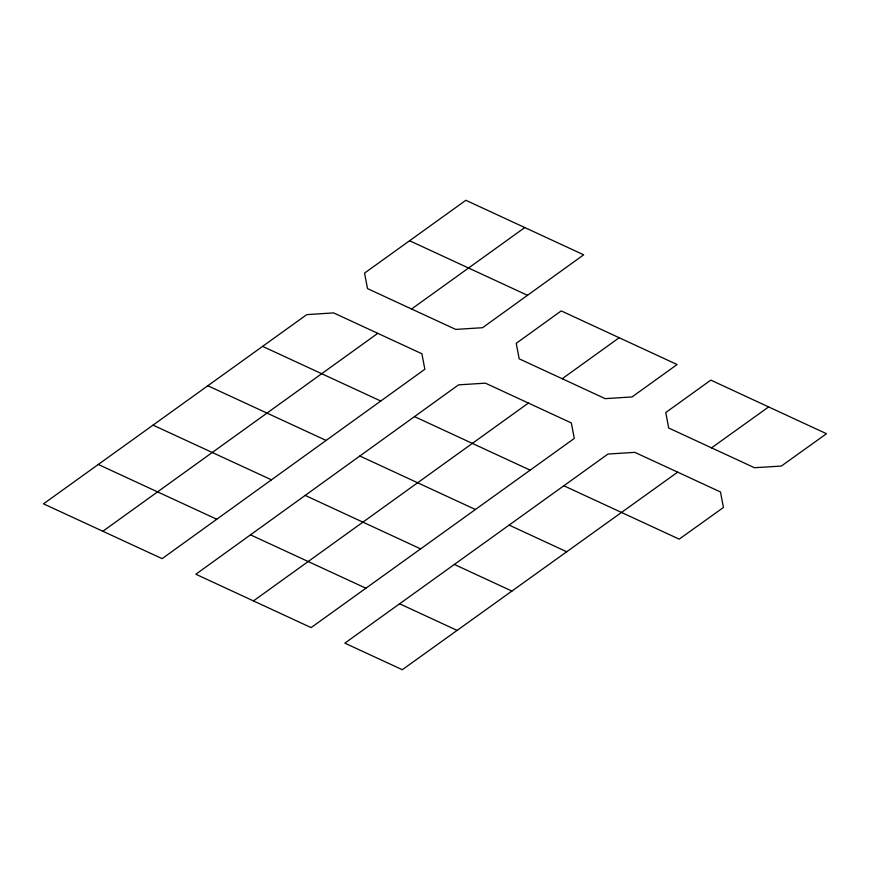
<?xml version="1.0" encoding="UTF-8"?>
<svg xmlns="http://www.w3.org/2000/svg" width="870" height="870" viewBox="0 0 870 870"><rect width="100%" height="100%" fill="white"/><g stroke="black" fill="none" stroke-linecap="round" stroke-linejoin="round"><path stroke-width="1.3" d="M380.766 401.026L162.125 558.649L43.5 503.839L306.795 314.614L333.645 312.906L421.863 353.742L424.875 369.25L380.766 401.026L262.599 346.38M414.49 416.61L195.848 574.243L311.112 627.607L574.287 438.436L571.34 422.94L485.416 383.159L458.566 384.855L414.49 416.61L530.135 470.148M102.845 531.265L377.787 333.33M524.784 227.559L411.586 309.013L367.521 288.59L364.541 273.115L465.863 200.285L583.683 254.812L482.546 327.707L455.695 329.404L411.586 309.013M528.416 403.049L253.442 600.92M562.216 378.733L605.183 398.645L632.033 396.937L677.099 364.53L561.226 310.905L516.236 343.313L519.172 358.821L562.216 378.733L619.201 337.712M677.665 472.149L402.31 669.715L344.835 643.147L607.967 454.053L634.817 452.356L677.665 472.149L720.48 491.974L723.427 507.482L679.198 539.139L563.814 485.754M711.54 447.876L768.645 406.932L826.5 433.717L781.314 466.07L754.475 467.723L668.693 428.029L665.757 412.532L710.823 380.114L768.645 406.932M409.607 240.74L527.503 295.311M207.799 385.736L326.119 440.427M509.135 525.099L566.685 551.754M359.843 456.01L475.411 509.505M153.033 425.125L271.462 479.827M305.185 495.411L420.601 548.861M454.368 564.434L511.875 591.067M98.31 464.482L216.771 519.249M399.635 603.791L457.076 630.38M250.495 534.843L365.878 588.218"/></g></svg>
